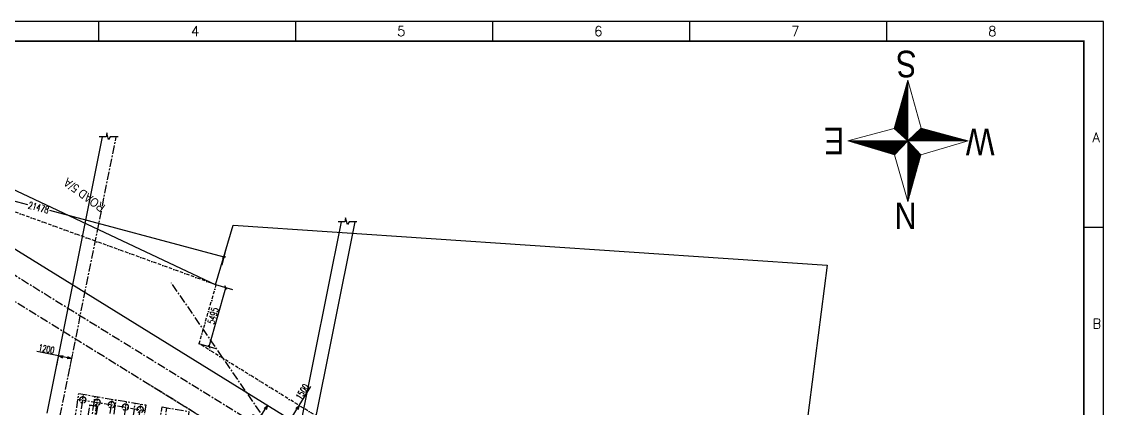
# Model space of a CAD drawing. Header units: millimetres. Extents: x 6239764 to 13047540, y 367704 to 979893.
# Drawn here: x 8120330 to 8217597, y 439105 to 473855 of the extents above; entities that cross this region are included whole.
import ezdxf

# ---------------------------------------------------------------- set-up
doc = ezdxf.new("R2010")
doc.units = ezdxf.units.MM
doc.header["$LTSCALE"] = 300
doc.linetypes.add('BORDERX2', pattern=[3.5, 1, -0.5, 1, -0.5, 0, -0.5])
doc.linetypes.add('CENTER', pattern=[2, 1.25, -0.25, 0.25, -0.25])
doc.layers.add('North', color=7, linetype='Continuous', lineweight=13)
doc.layers.add('TEXT', color=7, linetype='Continuous')
doc.styles.add('bidcon', font='ARIALN.TTF')
doc.styles.get("Standard").update_dxf_attribs({"font": 'txt8.shx', "width": 0.7, "bigfont": 'hztxt_ii.shx'})
doc.dimstyles.new('STANDARD$0', dxfattribs={"dimscale": 200, "dimtxt": 3, "dimasz": 2, "dimexe": 2, "dimexo": 2, "dimgap": 0.5, "dimtad": 1, "dimdec": 0, "dimdsep": 46, "dimtxsty": 'Standard', "dimblk": 'OPEN30', "dimcen": 0, "dimclrd": 256, "dimclre": 256, "dimclrt": 256, "dimadec": 0, "dimazin": 0, "dimtfac": 1, "dimtdec": 0, "dimtmove": 0, "dimatfit": 3, "dimldrblk": 'OPEN30', "dimfxl": 2, "dimlwd": 25, "dimlwe": 15, "dimarcsym": 0})
doc.dimstyles.new('STANDARD2', dxfattribs={"dimscale": 250, "dimtxt": 2.5, "dimasz": 2, "dimexe": 2.5, "dimexo": 0, "dimgap": 0.62, "dimtad": 1, "dimdec": 0, "dimzin": 0, "dimdsep": 46, "dimtxsty": 'Standard', "dimblk": 'OBLIQUE', "dimcen": 0.09, "dimadec": 3, "dimazin": 0, "dimtfac": 1, "dimtdec": 0, "dimtofl": 0, "dimtmove": 2, "dimatfit": 3, "dimldrblk": 'OBLIQUE', "dimfxl": 1, "dimtolj": 1, "dimtzin": 0, "dimarcsym": 0})

# ---------------------------------------------------------------- blocks, each defined once
blk = doc.blocks.new('North')
at = {"layer": 'North', "linetype": 'Continuous'}
h = blk.add_hatch(dxfattribs=at)
h.set_pattern_fill('ANSI31', color=256, scale=0.0015, style=0)
h.set_pattern_definition([(45, (-23.92065628, -1.62496797), (-0.0001325825215, 0.0001325825215), [])])
h.paths.add_polyline_path([(0.00008, 0.01542), (-0.00321, 0.00352), (0.00008, 0)])
h.paths.add_polyline_path([(-0.01519, 0), (-0.0033, -0.0032), (0.00008, 0)])
h.paths.add_polyline_path([(0.00008, -0.01542), (0.00355, -0.00318), (0.00008, 0)])
h.paths.add_polyline_path([(0.01536, 0), (0.00346, 0.0035), (0.00008, 0)])
for p, q in [((0.00008, 0.01542), (-0.00321, 0.00352)), ((0.00008, 0.01542), (0.00008, -0.01542)), ((0.00346, 0.0035), (0.00008, 0.01542)), ((-0.01519, 0), (-0.00321, 0.00352)), ((0.00008, 0), (-0.00321, 0.00352)), ((0.00008, 0), (0.00346, 0.0035)), ((0.01536, 0), (0.00346, 0.0035)), ((-0.01519, 0), (0.01536, 0)), ((-0.0033, -0.0032), (-0.01519, 0)), ((0.00008, 0), (-0.0033, -0.0032)), ((0.00355, -0.00318), (0.00008, 0)), ((0.00355, -0.00318), (0.01536, 0)), ((0.00008, -0.01542), (-0.0033, -0.0032)), ((0.00355, -0.00318), (0.00008, -0.01542))]:
    blk.add_line(p, q, dxfattribs=at)
at = {"linetype": 'Continuous', "style": 'bidcon'}
for s, p in [('N', (-0.00209, 0.01566)), ('W', (-0.02192, -0.0031)), ('E', (0.01628, -0.00336)), ('S', (-0.00209, -0.0229))]:
    blk.add_text(s, height=0.00675, dxfattribs=at).set_placement(p)
blk = doc.blocks.new('_OBLIQUE')
at = {"color": 0, "linetype": 'ByBlock'}
blk.add_line((-0.5, -0.5), (0.5, 0.5), dxfattribs=at)
blk = doc.blocks.new('*D1381')
at = {"color": 67, "lineweight": -2, "ltscale": 0.1, "transparency": 16777216}
for p, q in [((8117606, 457523), (8117958, 458837)), ((8117796, 458234), (8120854, 457415)), ((8138543, 452677), (8122858, 456878)), ((8138353, 451967), (8138704, 453281))]:
    blk.add_line(p, q, dxfattribs=at)
at = {"layer": 'Defpoints', "color": 0, "ltscale": 0.1, "transparency": 16777216}
for p in [(8117606, 457523, 10108), (8138543, 452677), (8138353, 451967, 11428)]:
    blk.add_point(p, dxfattribs=at)
at = {"color": 67, "lineweight": -2, "ltscale": 0.1, "transparency": 16777216, "xscale": 250, "yscale": 250, "zscale": 250}
for p, rotation in [((8117796, 458234), 165.0071958322631), ((8138543, 452677), 345.0071958322631)]:
    blk.add_blockref('_OBLIQUE', p, dxfattribs=dict(at, rotation=rotation))
at = {"color": 67, "lineweight": 13, "ltscale": 0.1, "transparency": 16777216, "insert": (8121856, 457146), "char_height": 625, "attachment_point": 5, "rotation": 345.0072}
blk.add_mtext('\\A1;21478', dxfattribs=at)
blk = doc.blocks.new('*D1382')
at = {"color": 67, "lineweight": -2, "ltscale": 0.1, "transparency": 16777216}
for p, q in [((8137179, 444670), (8138701, 449950)), ((8137767, 450220), (8139301, 449777)), ((8136245, 444939), (8137780, 444497))]:
    blk.add_line(p, q, dxfattribs=at)
at = {"layer": 'Defpoints', "color": 0, "ltscale": 0.1, "transparency": 16777216}
for p in [(8137767, 450220, 11427), (8138701, 449950), (8136245, 444939, 11425)]:
    blk.add_point(p, dxfattribs=at)
at = {"color": 67, "lineweight": -2, "ltscale": 0.1, "transparency": 16777216, "xscale": 250, "yscale": 250, "zscale": 250}
for p, rotation in [((8138701, 449950), 73.92692368361875), ((8137179, 444670), 253.9269236836188)]:
    blk.add_blockref('_OBLIQUE', p, dxfattribs=dict(at, rotation=rotation))
at = {"color": 67, "lineweight": 13, "ltscale": 0.1, "transparency": 16777216, "insert": (8137544, 447424), "char_height": 625, "attachment_point": 5, "rotation": 73.92692}
blk.add_mtext('\\A1;5495', dxfattribs=at)
blk = doc.blocks.new('A$C76A80B5B')
at = {"linetype": 'ByBlock', "ltscale": 10}
for p, q in [((-119.74, 322.01), (-119.74, 327.01)), ((-69.11, 322.01), (-69.11, 327.01)), ((-18.49, 322.01), (-18.49, 327.01)), ((32.14, 322.01), (32.14, 327.01)), ((82.76, 322.01), (82.76, 327.01)), ((138.39, 274.16), (133.39, 274.16))]:
    blk.add_line(p, q, dxfattribs=at)
blk.add_lwpolyline([(-281.61, 30.01), (138.39, 30.01), (138.39, 327.01), (-281.61, 327.01)], close=True, dxfattribs=at)
at = {"linetype": 'ByBlock', "ltscale": 10, "const_width": 0.4}
blk.add_lwpolyline([(-271.61, 35.01), (133.39, 35.01), (133.39, 322.01), (-271.61, 322.01)], close=True, dxfattribs=at)
at = {"linetype": 'ByBlock', "ltscale": 10}
for s, p in [('4', (-96.07, 323.31)), ('5', (-43.11, 323.31)), ('6', (7.52, 323.31)), ('7', (58.14, 323.31)), ('8', (108.77, 323.31)), ('A', (135.56, 296.05)), ('B', (135.56, 248.22))]:
    blk.add_text(s, height=2.5, dxfattribs=at).set_placement(p)
blk = doc.blocks.new('_Open30')
at = {"color": 0, "linetype": 'ByBlock', "lineweight": -2}
for p, q in [((-1, 0.27), (0, 0)), ((0, 0), (-1, -0.27)), ((0, 0), (-1, 0))]:
    blk.add_line(p, q, dxfattribs=at)
blk = doc.blocks.new('*D1386')
at = {"lineweight": 25, "ltscale": 0.1, "transparency": 16777216}
blk.add_line((8140540, 436302), (8142222, 439024), dxfattribs=at)
at = {"lineweight": 15, "ltscale": 0.1, "transparency": 16777216}
for p, q in [((8142769, 439156), (8142772, 439154)), ((8140667, 435753), (8140670, 435751))]:
    blk.add_line(p, q, dxfattribs=at)
at = {"layer": 'Defpoints', "color": 0, "ltscale": 0.1, "transparency": 16777216}
for p in [(8142429, 439367, 11714), (8142432, 439365), (8140327, 435963, 11714)]:
    blk.add_point(p, dxfattribs=at)
at = {"lineweight": 25, "ltscale": 0.1, "transparency": 16777216, "xscale": 400, "yscale": 400, "zscale": 400}
for p, rotation in [((8142432, 439365), 58.29857141700284), ((8140330, 435961), 238.2985714170028)]:
    blk.add_blockref('_Open30', p, dxfattribs=dict(at, rotation=rotation))
at = {"ltscale": 0.1, "transparency": 16777216, "insert": (8141040, 437873), "char_height": 600, "attachment_point": 5, "rotation": 58.29857}
blk.add_mtext('4000', dxfattribs=at)
blk = doc.blocks.new('*D1387')
at = {"lineweight": 25, "ltscale": 0.1, "transparency": 16777216}
for p, q in [((8145284, 439366), (8146335, 441067)), ((8144706, 438430), (8145074, 439025))]:
    blk.add_line(p, q, dxfattribs=at)
at = {"lineweight": 15, "ltscale": 0.1, "transparency": 16777216}
for p, q in [((8145166, 439439), (8144944, 439576)), ((8144378, 438163), (8144156, 438300))]:
    blk.add_line(p, q, dxfattribs=at)
at = {"layer": 'Defpoints', "color": 0, "ltscale": 0.1, "transparency": 16777216}
for p in [(8145284, 439366), (8145506, 439229, 11809), (8144718, 437953, 11809)]:
    blk.add_point(p, dxfattribs=at)
at = {"lineweight": 25, "ltscale": 0.1, "transparency": 16777216, "xscale": 400, "yscale": 400, "zscale": 400}
for p, rotation in [((8145284, 439366), 58.29857141699583), ((8144496, 438090), 238.2985714169958)]:
    blk.add_blockref('_Open30', p, dxfattribs=dict(at, rotation=rotation))
at = {"ltscale": 0.1, "transparency": 16777216, "insert": (8145575, 440597), "char_height": 600, "attachment_point": 5, "rotation": 58.29857}
blk.add_mtext('1500', dxfattribs=at)
blk = doc.blocks.new('*D1393')
at = {"lineweight": 25, "ltscale": 0.1, "transparency": 16777216}
for p, q in [((8123657, 443814), (8121697, 444208)), ((8124442, 443656), (8124050, 443735))]:
    blk.add_line(p, q, dxfattribs=at)
at = {"lineweight": 15, "ltscale": 0.1, "transparency": 16777216}
for p, q in [((8123486, 442960), (8123736, 444206)), ((8124662, 442724), (8124913, 443970))]:
    blk.add_line(p, q, dxfattribs=at)
at = {"layer": 'Defpoints', "color": 0, "ltscale": 0.1, "transparency": 16777216}
for p in [(8123657, 443814), (8123407, 442568), (8124584, 442332)]:
    blk.add_point(p, dxfattribs=at)
at = {"lineweight": 25, "ltscale": 0.1, "transparency": 16777216, "xscale": 400, "yscale": 400, "zscale": 400}
for p, rotation in [((8123657, 443814), 168.6381114252854), ((8124834, 443577), 348.6381114252854)]:
    blk.add_blockref('_Open30', p, dxfattribs=dict(at, rotation=rotation))
at = {"ltscale": 0.1, "transparency": 16777216, "insert": (8122560, 444442), "char_height": 600, "attachment_point": 5, "rotation": 348.63811}
blk.add_mtext('1200', dxfattribs=at)

msp = doc.modelspace()

# ---------------------------------------------------------------- linework, layer by layer
at = {"linetype": 'CENTER', "lineweight": -3, "ltscale": 2}
msp.add_line((8117893.7, 409038.9), (8128839.2, 463509.6), dxfattribs=at)
for p, q in [((8122626.9, 438685.3), (8127615.2, 463509.6)), ((8127923.1, 463509.6), (8127307.4, 463509.6)), ((8127984.5, 463873.2), (8127923.1, 463509.6)), ((8128145.8, 463267), (8127984.5, 463873.2)), ((8128293.7, 463509.6), (8128145.8, 463267)), ((8128999.5, 463509.6), (8128293.7, 463509.6)), ((8149459.5, 456235.3), (8149398.1, 455871.7)), ((8149620.8, 455629.1), (8149459.5, 456235.3)), ((8145404.3, 437528.7), (8149090.2, 455871.7)), ((8146493.1, 436856.2), (8150314.2, 455871.7)), ((8149398.1, 455871.7), (8148782.4, 455871.7)), ((8149768.7, 455871.7), (8149620.8, 455629.1)), ((8150474.5, 455871.7), (8149768.7, 455871.7))]:
    msp.add_line(p, q)
at = {"linetype": 'BORDERX2', "lineweight": 30, "extrusion": (-0.035423, 0.009735, 0.999325)}
for p, q in [((8137824.4, 450197.8, 11429.5), (8117649.3, 457510.6, 10643.1)), ((8136287.4, 444922.8, 11426.4), (8137824.4, 450197.8, 11429.5)), ((8168390.2, 425094.5, 12757.5), (8136287.4, 444922.8, 11426.4))]:
    msp.add_line(p, q, dxfattribs=at)
at = {"color": 0, "lineweight": -3, "extrusion": (-0.035423, 0.009735, 0.999325)}
msp.add_line((8167750.5, 423726.6, 12763.6), (8116782.7, 455206.7, 10650.3), dxfattribs=at)
at = {"linetype": 'CENTER', "lineweight": -3, "ltscale": 2, "extrusion": (-0.035423, 0.009735, 0.999325)}
for p, q in [((8166897.5, 421902.7, 12771.8), (8116100.7, 453277.2, 10665.6)), ((8146144.8, 432369.8, 11954.9), (8115801.7, 451111.2, 10696.8)), ((8150310.4, 429797, 12127.6), (8131620.3, 441340.9, 11352.7))]:
    msp.add_line(p, q, dxfattribs=at)
at = {"linetype": 'CENTER', "lineweight": -3, "ltscale": 2, "extrusion": (0.457472, -0.028657, 0.888762)}
msp.add_line((8147905.3, 429822.9, 10985.9), (8133806.2, 450370.9, 61997.7), dxfattribs=at)
at = {"linetype": 'CENTER', "lineweight": -3, "ltscale": 2, "extrusion": (0.488696, -0.037706, 0.871639)}
for p, q in [((8124669.2, 431947.7, 24302.4), (8125898.8, 440352, 23976.5)), ((8125396.3, 439930, 24240), (8131418.9, 438916.2, 20819.4)), ((8125700.7, 431774, 23716.5), (8126930.4, 440178.3, 23390.6)), ((8125959.7, 431730.4, 23569.4), (8127189.4, 440134.7, 23243.5)), ((8127250.3, 431513.2, 22836.4), (8128480, 439917.5, 22510.5)), ((8127593.6, 431455.4, 22641.4), (8128823.3, 439859.7, 22315.6)), ((8128540.8, 431295.9, 22103.4), (8129770.5, 439700.2, 21777.6)), ((8126319.8, 438415, 23656.7), (8126464.5, 439403.7, 23618.3)), ((8126464.5, 439403.7, 23618.3), (8127152.8, 439287.8, 23227.4)), ((8129314.3, 431165.7, 21664.1), (8130544, 439570, 21338.3)), ((8129831.4, 431078.7, 21370.5), (8131061.1, 439482.9, 21044.6)), ((8132986.6, 436380.9, 19830.9), (8133391.6, 439149.4, 19723.5))]:
    msp.add_line(p, q, dxfattribs=at)
msp.add_lwpolyline([(8101911.9, 467089.2), (8137778.3, 450200.2)])
at = {"elevation": 10108}
msp.add_lwpolyline([(8137762.8, 450205.8), (8139336.5, 455580.8), (8192747.4, 451972.7), (8188433.9, 418416.3)], dxfattribs=at)
at = {"linetype": 'CENTER', "lineweight": -3, "ltscale": 2, "extrusion": (0.488696, -0.037706, 0.871639), "elevation": 3975390.2}
for points in [[(1055726.9, -7019417.1), (1064200.8, -7020081.9), (1063653.3, -7027060.5), (1055179.4, -7026395.6)], [(1062262.9, -7021232.9), (1063259.8, -7021311.1), (1063197.2, -7022108.6), (1062200.3, -7022030.4)], [(1062262.9, -7021232.9), (1063259.8, -7021311.1), (1063197.2, -7022108.6), (1062200.3, -7022030.4)], [(1060786.8, -7028539.8), (1063578.3, -7028758.8), (1063359.2, -7031550.2), (1060567.8, -7031331.2)]]:
    msp.add_lwpolyline(points, close=True, dxfattribs=at)
at = {"linetype": 'CENTER', "lineweight": -3, "ltscale": 2, "extrusion": (0.488696, -0.037706, 0.871639)}
for centre in [(1063663.3, -7020541.3, 3975390.2), (1063545.9, -7022036.7, 3975390.2), (1063428.6, -7023532.1, 3975390.2), (1063314.6, -7024985.8, 3975390.2), (1063194, -7026522.9, 3975390.2)]:
    msp.add_circle(centre, 300, dxfattribs=at)

# ---------------------------------------------------------------- block references
at = {"color": 7, "xscale": 349.9200000002747, "yscale": 349.9200000002529, "zscale": 349.9200000000157}
msp.add_blockref('A$C76A80B5B', (8169173.4, 359426.5), dxfattribs=at)
at = {"layer": 'TEXT', "linetype": 'Continuous', "xscale": 353894.3970890045, "yscale": 353894.3970897198, "zscale": 353894.3970895739, "rotation": 180}
msp.add_blockref('North', (8200055.7, 463139.6), dxfattribs=at)

# ---------------------------------------------------------------- texts
at = {"style": 'bidcon'}
msp.add_text('ROAD 5/A', height=800, rotation=143.532362, dxfattribs=at).set_placement((8127921.2, 457326.7, 9580))

# ---------------------------------------------------------------- dimensions: what is measured, and where the dimension line sits
at = {"lineweight": 13, "ltscale": 0.1}
dim = msp.add_linear_dim(base=(8138542.8, 452677.4), p1=(8117606, 457523.4, 10108), p2=(8138352.6, 451967.2, 11427.8), angle=345.007196, dimstyle='STANDARD2', override={"dimasz": 1, "dimgap": 0.4, "dimclrd": 67, "dimclre": 67, "dimclrt": 67}, dxfattribs=at)
dim.commit()
dim.dimension.update_dxf_attribs({"geometry": '*D1381', "text_midpoint": (8121855.9, 457146.3), "dimtype": 161})
dim = msp.add_aligned_dim(p1=(8136245.3373, 444938.948, 11424.7049), p2=(8137766.8262, 450219.5822, 11427.1972), distance=-972.0942, dimstyle='STANDARD2', override={"dimasz": 1, "dimgap": 0.4, "dimclrd": 67, "dimclre": 67, "dimclrt": 67}, dxfattribs=at)
dim.commit()
dim.dimension.update_dxf_attribs({"geometry": '*D1382', "text_midpoint": (8137543.8011, 447424.3341)})
at = {"ltscale": 0.1}
dim = msp.add_aligned_dim(p1=(8124583.7, 442331.9), p2=(8123407.2, 442568.3), distance=-1270.4, dimstyle='STANDARD$0', override={"dimarcsym": 1}, dxfattribs=at)
dim.commit()
dim.dimension.update_dxf_attribs({"geometry": '*D1393', "text_midpoint": (8122559.8, 444442.4)})
for p1, p2, distance, picture, middle in [((8144718, 437952.6, 11808.6), (8145506.2, 439228.8, 11808.6), 260.7, '*D1387', (8145574.7, 440596.9)), ((8140326.7, 435963.4, 11713.7), (8142428.6, 439366.6, 11713.7), -3.6, '*D1386', (8141040.4, 437873.3))]:
    dim = msp.add_aligned_dim(p1=p1, p2=p2, distance=distance, dimstyle='STANDARD$0', dxfattribs=at)
    dim.commit()
    dim.dimension.update_dxf_attribs({"geometry": picture, "text_midpoint": middle})

doc.saveas('drawing.dxf')
